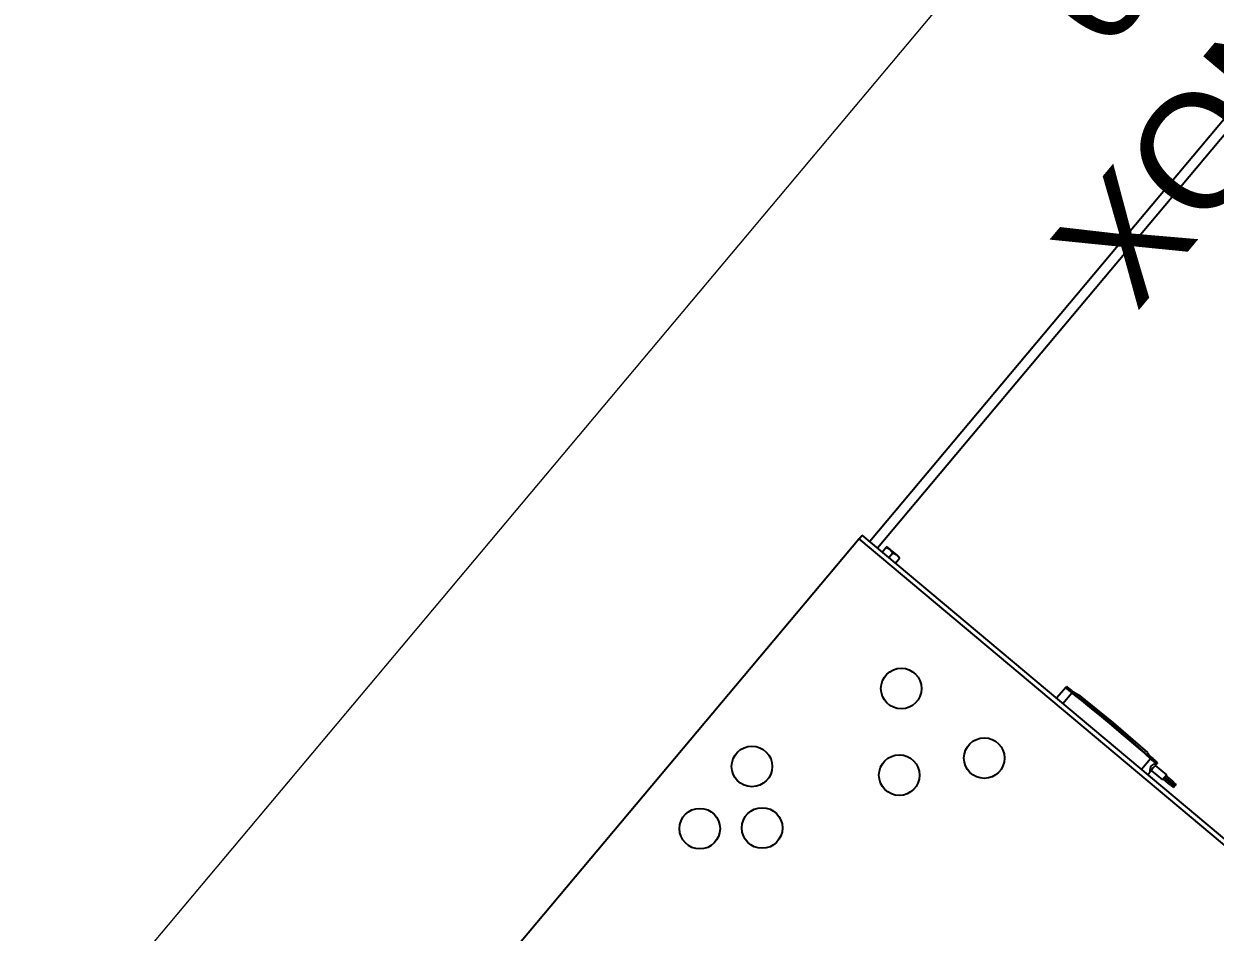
# Model space of a CAD drawing. Header units: metres. Extents: x 822482 to 822767, y 9662202 to 9662512.
# Drawn here: x 822691.252 to 822691.881, y 9662402.54 to 9662403.019 of the extents above; entities that cross this region are included whole.
import ezdxf

# ---------------------------------------------------------------- set-up
doc = ezdxf.new("R2010")
doc.units = ezdxf.units.M
doc.layers.add('ARQ_NE_EQUIPAMENTOS', color=7, linetype='Continuous')
doc.layers.add('ARQ_NE_INOX', color=7, linetype='Continuous', lineweight=0, true_color=0x0032c7)
doc.layers.add('ARQ_NE_MOBILIÁRIOS', color=251, linetype='Continuous', lineweight=0)
doc.styles.add('Arial', font='arial.ttf', dxfattribs={"height": 0.6})

# ---------------------------------------------------------------- blocks, each defined once
blk = doc.blocks.new('20006_ARQ_1400_3PV$0$QMO-019')
at = {"color": 0, "linetype": 'Continuous'}
for p, q in [((0.29941, 0), (-0.00253, 0)), ((0.29941, -0.32645), (0.29941, 0)), ((0.29941, 0), (0.30194, 0)), ((0.30194, -0.3247), (0.30194, 0)), ((0.63984, -0.00521), (0.30194, -0.00521)), ((0.30194, -0.01057), (0.6258, -0.01057)), ((0.30194, -0.01388), (0.30523, -0.01388)), ((0.30194, -0.01842), (0.30523, -0.01842)), ((0.30523, -0.01388), (0.30564, -0.01615)), ((0.30564, -0.01388), (0.30523, -0.01388)), ((0.30523, -0.01842), (0.30564, -0.02068)), ((0.30564, -0.01388), (0.30564, -0.01615)), ((0.30564, -0.02068), (0.30564, -0.01615)), ((0.30194, -0.02295), (0.30523, -0.02295)), ((0.30523, -0.02295), (0.30564, -0.02295)), ((0.30564, -0.02295), (0.30564, -0.02068)), ((0.30954, -0.13398), (0.30194, -0.13385)), ((0.30194, -0.13813), (0.30928, -0.13813)), ((0.30948, -0.13414), (0.30954, -0.13398)), ((0.31082, -0.14141), (0.31062, -0.14141)), ((0.30928, -0.19239), (0.30194, -0.19239)), ((0.31062, -0.18911), (0.31082, -0.18911)), ((0.30194, -0.19667), (0.30367, -0.19664)), ((0.30365, -0.19662), (0.30365, -0.19664)), ((0.30472, -0.19662), (0.30472, -0.20431)), ((0.30829, -0.20431), (0.30829, -0.19656)), ((0.30936, -0.19654), (0.30954, -0.19654)), ((0.30954, -0.19654), (0.30948, -0.19638)), ((0.30829, -0.20431), (0.30472, -0.20431)), ((0.30531, -0.20431), (0.30531, -0.20895)), ((0.30638, -0.20895), (0.30638, -0.20431)), ((0.30662, -0.20431), (0.30662, -0.20895)), ((0.3077, -0.20895), (0.3077, -0.20431)), ((0.30547, -0.20895), (0.30531, -0.20895)), ((0.30535, -0.2093), (0.30535, -0.20966)), ((0.30535, -0.2093), (0.30549, -0.2093)), ((0.30635, -0.20966), (0.30535, -0.20966)), ((0.30638, -0.20895), (0.30547, -0.20895)), ((0.30549, -0.2093), (0.30635, -0.2093)), ((0.30549, -0.20966), (0.30549, -0.21145)), ((0.3062, -0.21145), (0.30549, -0.21145)), ((0.30565, -0.20895), (0.30565, -0.2093)), ((0.30605, -0.2093), (0.30605, -0.20895)), ((0.3062, -0.21145), (0.3062, -0.20966)), ((0.30635, -0.20966), (0.30635, -0.2093)), ((0.30754, -0.20895), (0.30662, -0.20895)), ((0.30666, -0.2093), (0.30666, -0.20966)), ((0.30666, -0.2093), (0.30751, -0.2093)), ((0.30766, -0.20966), (0.30666, -0.20966)), ((0.3068, -0.20966), (0.3068, -0.21145)), ((0.30752, -0.21145), (0.3068, -0.21145)), ((0.30696, -0.20895), (0.30696, -0.2093)), ((0.30736, -0.2093), (0.30736, -0.20895)), ((0.30751, -0.2093), (0.30766, -0.2093)), ((0.30752, -0.21145), (0.30752, -0.20966)), ((0.3077, -0.20895), (0.30754, -0.20895)), ((0.30766, -0.20966), (0.30766, -0.2093))]:
    blk.add_line(p, q, dxfattribs=at)
at = {"color": 0, "linetype": 'Continuous', "flags": 128}
for points in [[(0.30564, -0.01615), (0.30563, -0.01631), (0.30523, -0.01842)], [(0.30564, -0.02068), (0.30563, -0.02085), (0.30523, -0.02295)], [(0.30928, -0.19239), (0.30951, -0.18561), (0.30967, -0.17882), (0.30977, -0.17204), (0.3098, -0.16526), (0.30977, -0.15848), (0.30967, -0.15169), (0.30951, -0.14491), (0.30928, -0.13813)], [(0.30954, -0.13398), (0.30957, -0.13398), (0.30959, -0.13398), (0.30962, -0.13398), (0.30964, -0.13398), (0.30966, -0.13398), (0.30969, -0.13398), (0.30971, -0.13398), (0.30973, -0.13399)], [(0.30963, -0.13812), (0.30963, -0.13811), (0.30963, -0.1381)], [(0.30963, -0.13812), (0.30986, -0.1449), (0.31002, -0.15169), (0.31012, -0.15847), (0.31015, -0.16526), (0.31012, -0.17205), (0.31002, -0.17883), (0.30986, -0.18562), (0.30963, -0.1924)], [(0.31008, -0.13433), (0.30998, -0.13433), (0.30989, -0.13432)], [(0.3102, -0.1374), (0.31014, -0.13568), (0.31008, -0.13433)], [(0.31082, -0.18911), (0.31121, -0.16526), (0.31082, -0.14141)], [(0.30963, -0.19242), (0.30963, -0.19242), (0.30963, -0.19241), (0.30963, -0.19241), (0.30963, -0.19241), (0.30963, -0.19241), (0.30963, -0.1924), (0.30963, -0.1924), (0.30963, -0.1924)], [(0.31008, -0.19619), (0.31015, -0.19447), (0.3102, -0.19311)], [(0.30933, -0.1965), (0.30932, -0.19646), (0.30907, -0.19622), (0.30861, -0.19587), (0.30784, -0.19542), (0.30714, -0.19516), (0.3065, -0.1951), (0.30587, -0.1952), (0.3051, -0.19552), (0.30429, -0.19604), (0.30377, -0.19647), (0.30365, -0.19662), (0.30365, -0.19662)], [(0.3065, -0.19659), (0.3059, -0.1966), (0.30533, -0.19661), (0.30481, -0.19662), (0.30436, -0.19663), (0.30401, -0.19663), (0.30377, -0.19664), (0.30366, -0.19664), (0.30366, -0.19664)], [(0.30936, -0.19654), (0.30935, -0.19654), (0.30927, -0.19654), (0.30909, -0.19654), (0.30881, -0.19655), (0.30846, -0.19656), (0.30803, -0.19656), (0.30755, -0.19657), (0.30704, -0.19658), (0.3065, -0.19659)], [(0.30973, -0.19653), (0.30971, -0.19653), (0.30969, -0.19653), (0.30966, -0.19653), (0.30964, -0.19653), (0.30962, -0.19653), (0.30959, -0.19654), (0.30957, -0.19654), (0.30954, -0.19654)], [(0.30989, -0.19619), (0.31, -0.19619), (0.31008, -0.19619)]]:
    blk.add_lwpolyline(points, dxfattribs=at)
at = {"color": 0, "linetype": 'Continuous'}
for centre in [(0.12829, -0.03391), (0.17112, -0.03391), (0.1497, -0.05889), (0.25321, -0.06782), (0.21752, -0.09637), (0.25321, -0.12493)]:
    blk.add_circle(centre, 0.01071, dxfattribs=at)
for centre, radius, start, end in [((0.3219, -0.13674), 0.01269, 168.16477, 186.28584), ((0.3028, 0.03255), 0.17081, 272.17565, 272.2924), ((0.30954, -0.13434), 0.000356, 2.35476, 88.86213), ((0.31898, -0.13685), 0.00943, 164.43764, 187.59747), ((0.30972, -0.13434), 0.000356, 2.47969, 88.90351), ((0.32876, -0.13751), 0.01856, 179.682, 192.1221), ((0.32185, -0.19378), 0.01265, 173.69263, 191.89564), ((0.30287, -0.36107), 0.16881, 87.70647, 87.82461), ((0.31897, -0.19366), 0.00942, 172.39685, 195.5696), ((0.32875, -0.19301), 0.01855, 167.87577, 180.32254), ((0.30954, -0.19618), 0.000356, 271.1441, 357.63901), ((0.30972, -0.19618), 0.000356, 271.10045, 357.6002)]:
    blk.add_arc(centre, radius, start, end, dxfattribs=at)
blk = doc.blocks.new('*U384')
at = {"layer": 'ARQ_NE_INOX'}
blk.add_lwpolyline([(1.2, -0.7), (0, -0.7), (0, 0), (1.2, 0)], close=True, dxfattribs=at)
blk = doc.blocks.new('A$C8f1b9c42')
at = {"layer": 'ARQ_NE_EQUIPAMENTOS', "transparency": 33554687, "rotation": 270}
blk.add_blockref('20006_ARQ_1400_3PV$0$QMO-019', (309.17108, -241.93144), dxfattribs=at)
at = {"layer": 'ARQ_NE_MOBILIÁRIOS', "transparency": 33554687, "xscale": -0.9999999999999998, "rotation": 270.0000006333877}
blk.add_blockref('*U384', (309.31935, -242.92225), dxfattribs=at)
at = {"layer": 'ARQ_NE_MOBILIÁRIOS', "transparency": 33554687, "insert": (309.21599, -242.6474), "char_height": 0.06, "width": 0.908935, "attachment_point": 5, "rotation": 90, "style": 'Arial'}
blk.add_mtext('MESA INOX\\P120x70', dxfattribs=at)

msp = doc.modelspace()

# ---------------------------------------------------------------- block references
at = {"ltscale": 10, "rotation": 140.0090103764572}
msp.add_blockref('A$C8f1b9c42', (822772.88904, 9662018.46966), dxfattribs=at)

doc.saveas('drawing.dxf')
